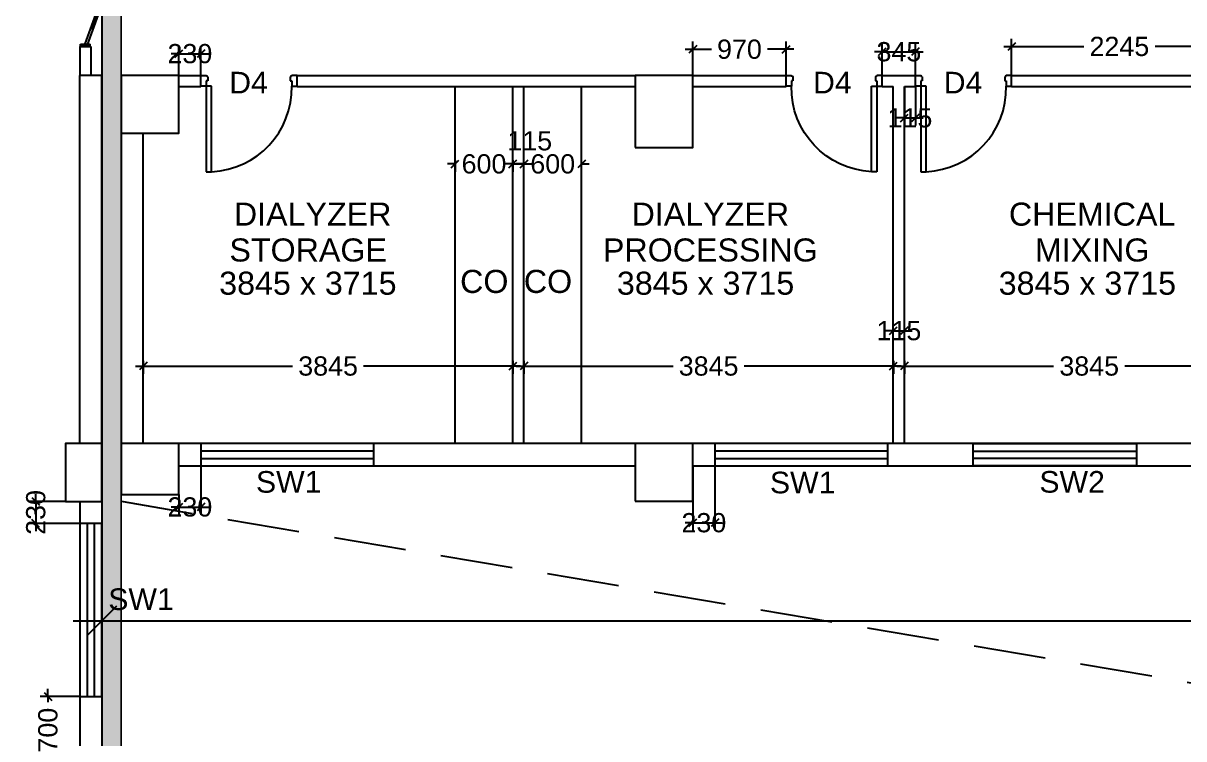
# Model space of a CAD drawing. Extents: x 7620542 to 7843793, y -6476226 to -6093835.
# Drawn here: x 7685470 to 7697545, y -6354381 to -6346936 of the extents above; entities that cross this region are included whole.
import ezdxf
from ezdxf.enums import TextEntityAlignment as Align

# ---------------------------------------------------------------- set-up
doc = ezdxf.new("R2010")
doc.units = 0
doc.header["$LTSCALE"] = 600
doc.header["$MEASUREMENT"] = 0
doc.header["$PDMODE"] = 35
doc.linetypes.add('HIDDEN', pattern=[0.375, 0.25, -0.125])
doc.linetypes.add('HIDDEN2', pattern=[0.1875, 0.125, -0.0625])
doc.layers.get('0').update_dxf_attribs({"linetype": 'CONTINUOUS'})
doc.layers.get('Defpoints').update_dxf_attribs({"linetype": 'CONTINUOUS'})
for name, color, linetype in [('Counter', 7, 'CONTINUOUS'), ('DIMEN', 5, 'CONTINUOUS'), ('DOOR', 32, 'CONTINUOUS'), ('Duct', 8, 'CONTINUOUS'), ('Exp.Joint', 104, 'CONTINUOUS'), ('joinery', 7, 'CONTINUOUS'), ('LA-column', 3, 'CONTINUOUS'), ('Room Dim', 1, 'CONTINUOUS'), ('TEXT', 6, 'CONTINUOUS'), ('Walls', 7, 'CONTINUOUS'), ('WIN', 151, 'CONTINUOUS'), ('Working Dim', 5, 'CONTINUOUS')]:
    doc.layers.add(name, color=color, linetype=linetype)
doc.styles.add('ari', font='arial.ttf')
doc.styles.add('ARIAL', font='arial.ttf')
doc.styles.get("Standard").update_dxf_attribs({"font": 'romans.shx'})
doc.dimstyles.new('int. dim', dxfattribs={"dimtxt": 450, "dimasz": 80, "dimexe": 80, "dimexo": 0, "dimgap": 70, "dimtad": 0, "dimdec": 0, "dimzin": 12, "dimdsep": 46, "dimtxsty": 'ari', "dimblk": 'OBLIQUE', "dimcen": 2, "dimdle": 80, "dimclrd": 256, "dimclre": 256, "dimclrt": 6, "dimadec": 0, "dimazin": 0, "dimtfac": 1, "dimtdec": 0, "dimtix": 1, "dimtmove": 2, "dimatfit": 3, "dimfxl": 1, "dimtolj": 1, "dimtzin": 0, "dimlwd": -1, "dimlwe": -1, "dimarcsym": 0})
doc.dimstyles.new('STANDARD$0', dxfattribs={"dimscale": 0, "dimtxt": 150, "dimasz": 125, "dimexe": 0.75, "dimexo": 1, "dimgap": 25, "dimtad": 1, "dimdec": 0, "dimdsep": 46, "dimtxsty": 'Standard', "dimblk1": 'DOT', "dimblk2": 'DOT', "dimsah": 1, "dimcen": 2.5, "dimclrd": 1, "dimclre": 1, "dimclrt": 3, "dimadec": 0, "dimazin": 0, "dimtfac": 1, "dimtdec": 0, "dimtmove": 0, "dimatfit": 3, "dimldrblk": 'DOT', "dimfxl": 1, "dimtolj": 1, "dimtzin": 0, "dimarcsym": 0})

# ---------------------------------------------------------------- blocks, each defined once
blk = doc.blocks.new('Z$W@#5624')
at = {"layer": 'DOOR'}
for p, q in [((19, 470), (840, 769)), ((28, 446), (849, 745)), ((188, 518), (680, 697)), ((676, 709), (685, 685)), ((0, 400), (0, 499)), ((0, 499), (25, 499)), ((25, 400), (25, 499)), ((183, 529), (192, 506)), ((1798, 499), (1773, 499)), ((1773, 400), (1773, 499)), ((1798, 400), (1798, 499)), ((0, 400), (25, 400)), ((19, 470), (28, 446)), ((1770, 453), (949, 154)), ((1779, 429), (957, 130)), ((1610, 381), (1117, 202)), ((1614, 369), (1606, 393)), ((1779, 429), (1770, 453)), ((1798, 400), (1773, 400)), ((1113, 214), (1122, 190))]:
    blk.add_line(p, q, dxfattribs=at)
at = {"layer": 'DOOR', "color": 145}
for centre, start_param, end_param in [((0, 449), 2.617994, 3.665191), ((1798, 449), -0.523599, 0.523599)]:
    blk.add_ellipse(centre, major_axis=(-899, 0), ratio=1, start_param=start_param, end_param=end_param, dxfattribs=at)
blk = doc.blocks.new('1000')
at = {"layer": 'DOOR'}
for p, q in [((0, -100), (0, 0)), ((0, 0), (50, 0)), ((50, -100), (0, -100)), ((50, 0), (50, -2)), ((63, -49), (50, -49)), ((50, -49), (50, -100)), ((50, -100), (50, -901)), ((100, -100), (50, -100)), ((63, -13), (61, -13)), ((63, -13), (63, -49)), ((100, -901), (100, -100)), ((837, -13), (837, -49)), ((837, -13), (839, -13)), ((837, -49), (850, -49)), ((850, 0), (850, -2)), ((900, 0), (850, 0)), ((850, -49), (850, -100)), ((850, -100), (900, -100)), ((900, -100), (900, 0)), ((50, -901), (100, -901))]:
    blk.add_line(p, q, dxfattribs=at)
for centre, major_axis, start_param, end_param in [((50, -13), (-7.95, 7.95), 3.926991, 5.497787), ((850, -13), (7.95, 7.95), 0.785398, 2.356194)]:
    blk.add_ellipse(centre, major_axis=major_axis, ratio=1, start_param=start_param, end_param=end_param, dxfattribs=at)
at = {"layer": 'DOOR', "color": 145}
blk.add_ellipse((64, -115), major_axis=(-520, 590), ratio=1, start_param=2.464943, end_param=4.009476, dxfattribs=at)
blk = doc.blocks.new('_Oblique')
at = {"color": 0, "linetype": 'ByBlock', "lineweight": -2}
blk.add_line((-0.5, -0.5), (0.5, 0.5), dxfattribs=at)
blk = doc.blocks.new('*D829')
at = {"layer": 'Defpoints', "color": 0, "transparency": 16777216}
for p in [(7686289, -6352150, 11182), (7716549, -6352162, 5), (7716549, -6353152)]:
    blk.add_point(p, dxfattribs=at)
at = {"layer": 'DIMEN', "color": 8, "transparency": 16777216}
for p, q in [((7686289, -6352150), (7686289, -6353452)), ((7716549, -6352162), (7716549, -6353452)), ((7685989, -6353152), (7700290, -6353152)), ((7716849, -6353152), (7702548, -6353152))]:
    blk.add_line(p, q, dxfattribs=at)
at = {"layer": 'DIMEN', "color": 8, "transparency": 16777216, "xscale": 300, "yscale": 300, "zscale": 300, "rotation": 180}
blk.add_blockref('_Oblique', (7686289, -6353152), dxfattribs=at)
at = {"layer": 'DIMEN', "color": 8, "transparency": 16777216, "xscale": 300, "yscale": 300, "zscale": 300}
blk.add_blockref('_Oblique', (7716549, -6353152), dxfattribs=at)
at = {"layer": 'DIMEN', "color": 7, "transparency": 16777216, "insert": (7701419, -6353152), "char_height": 500, "attachment_point": 5, "style": 'ari'}
blk.add_mtext('\\A1;30.26m', dxfattribs=at)
blk = doc.blocks.new('*D1682')
at = {"layer": 'Defpoints', "color": 0, "transparency": 16777216}
for p in [(7687319, -6351540), (7687089, -6351841, 11177), (7687319, -6351970)]:
    blk.add_point(p, dxfattribs=at)
at = {"layer": 'Working Dim', "transparency": 16777216}
for p, q in [((7687319, -6351540), (7687319, -6352050)), ((7687089, -6351841), (7687089, -6352050)), ((7687089, -6351970), (7687009, -6351970)), ((7687089, -6351970), (7687319, -6351970)), ((7687319, -6351970), (7687399, -6351970))]:
    blk.add_line(p, q, dxfattribs=at)
at = {"layer": 'Working Dim', "transparency": 16777216, "xscale": 80, "yscale": 80, "zscale": 80}
blk.add_blockref('_Oblique', (7687089, -6351970), dxfattribs=at)
at = {"layer": 'Working Dim', "transparency": 16777216, "xscale": 80, "yscale": 80, "zscale": 80, "rotation": 180}
blk.add_blockref('_Oblique', (7687319, -6351970), dxfattribs=at)
at = {"layer": 'Working Dim', "color": 6, "transparency": 16777216, "insert": (7687204, -6351970), "char_height": 200, "attachment_point": 5, "style": 'ari'}
blk.add_mtext('\\A1;230', dxfattribs=at)
blk = doc.blocks.new('*D1683')
at = {"layer": 'Defpoints', "color": 0, "transparency": 16777216}
for p in [(7692437, -6351540, 4), (7692667, -6351540), (7692667, -6352134)]:
    blk.add_point(p, dxfattribs=at)
at = {"layer": 'Working Dim', "transparency": 16777216}
for p, q in [((7692437, -6351540), (7692437, -6352214)), ((7692667, -6351540), (7692667, -6352214)), ((7692437, -6352134), (7692357, -6352134)), ((7692437, -6352134), (7692667, -6352134)), ((7692667, -6352134), (7692747, -6352134))]:
    blk.add_line(p, q, dxfattribs=at)
at = {"layer": 'Working Dim', "transparency": 16777216, "xscale": 80, "yscale": 80, "zscale": 80}
blk.add_blockref('_Oblique', (7692437, -6352134), dxfattribs=at)
at = {"layer": 'Working Dim', "transparency": 16777216, "xscale": 80, "yscale": 80, "zscale": 80, "rotation": 180}
blk.add_blockref('_Oblique', (7692667, -6352134), dxfattribs=at)
at = {"layer": 'Working Dim', "color": 6, "transparency": 16777216, "insert": (7692552, -6352134), "char_height": 200, "attachment_point": 5, "style": 'ari'}
blk.add_mtext('\\A1;230', dxfattribs=at)
blk = doc.blocks.new('*D1690')
at = {"layer": 'Defpoints', "color": 0, "transparency": 16777216}
for p in [(7687319, -6347254), (7687089, -6347480), (7687319, -6347480)]:
    blk.add_point(p, dxfattribs=at)
at = {"layer": 'Working Dim', "transparency": 16777216}
for p, q in [((7687089, -6347480), (7687089, -6347174)), ((7687319, -6347480), (7687319, -6347174)), ((7687089, -6347254), (7687009, -6347254)), ((7687089, -6347254), (7687319, -6347254)), ((7687319, -6347254), (7687399, -6347254))]:
    blk.add_line(p, q, dxfattribs=at)
at = {"layer": 'Working Dim', "transparency": 16777216, "xscale": 80, "yscale": 80, "zscale": 80}
blk.add_blockref('_Oblique', (7687089, -6347254), dxfattribs=at)
at = {"layer": 'Working Dim', "transparency": 16777216, "xscale": 80, "yscale": 80, "zscale": 80, "rotation": 180}
blk.add_blockref('_Oblique', (7687319, -6347254), dxfattribs=at)
at = {"layer": 'Working Dim', "color": 6, "transparency": 16777216, "insert": (7687204, -6347254), "char_height": 200, "attachment_point": 5, "style": 'ari'}
blk.add_mtext('\\A1;230', dxfattribs=at)
blk = doc.blocks.new('*D1691')
at = {"layer": 'Defpoints', "color": 0, "transparency": 16777216}
for p in [(7693408, -6347208), (7692437, -6347480, 4), (7693408, -6347480)]:
    blk.add_point(p, dxfattribs=at)
at = {"layer": 'Working Dim', "transparency": 16777216}
for p, q in [((7692357, -6347208), (7692632, -6347208)), ((7692437, -6347480), (7692437, -6347128)), ((7693488, -6347208), (7693213, -6347208)), ((7693408, -6347480), (7693408, -6347128))]:
    blk.add_line(p, q, dxfattribs=at)
at = {"layer": 'Working Dim', "transparency": 16777216, "xscale": 80, "yscale": 80, "zscale": 80, "rotation": 180}
blk.add_blockref('_Oblique', (7692437, -6347208), dxfattribs=at)
at = {"layer": 'Working Dim', "transparency": 16777216, "xscale": 80, "yscale": 80, "zscale": 80}
blk.add_blockref('_Oblique', (7693408, -6347208), dxfattribs=at)
at = {"layer": 'Working Dim', "color": 6, "transparency": 16777216, "insert": (7692922, -6347208), "char_height": 200, "attachment_point": 5, "style": 'ari'}
blk.add_mtext('\\A1;970', dxfattribs=at)
blk = doc.blocks.new('*D1740')
at = {"layer": 'Defpoints', "color": 0, "transparency": 16777216}
for p in [(7685909, -6351911, 11177), (7685601, -6352141), (7686059, -6352141)]:
    blk.add_point(p, dxfattribs=at)
at = {"layer": 'Working Dim', "transparency": 16777216}
for p, q in [((7685601, -6351911), (7685601, -6351831)), ((7685909, -6351911), (7685521, -6351911)), ((7685601, -6351911), (7685601, -6352141)), ((7686059, -6352141), (7685521, -6352141)), ((7685601, -6352141), (7685601, -6352221))]:
    blk.add_line(p, q, dxfattribs=at)
at = {"layer": 'Working Dim', "transparency": 16777216, "xscale": 80, "yscale": 80, "zscale": 80}
for p, rotation in [((7685601, -6351911), 270), ((7685601, -6352141), 90)]:
    blk.add_blockref('_Oblique', p, dxfattribs=dict(at, rotation=rotation))
at = {"layer": 'Working Dim', "color": 6, "transparency": 16777216, "insert": (7685601, -6352026), "char_height": 200, "attachment_point": 5, "rotation": 90, "style": 'ari'}
blk.add_mtext('\\A1;230', dxfattribs=at)
blk = doc.blocks.new('*D1741')
at = {"layer": 'Defpoints', "color": 0, "transparency": 16777216}
for p in [(7686059, -6353941), (7685727, -6354641), (7686059, -6354641)]:
    blk.add_point(p, dxfattribs=at)
at = {"layer": 'Working Dim', "transparency": 16777216}
for p, q in [((7685727, -6353941), (7685727, -6353861)), ((7686059, -6353941), (7685647, -6353941)), ((7685727, -6353941), (7685727, -6354001)), ((7685727, -6354641), (7685727, -6354580)), ((7686059, -6354641), (7685647, -6354641)), ((7685727, -6354641), (7685727, -6354721))]:
    blk.add_line(p, q, dxfattribs=at)
at = {"layer": 'Working Dim', "transparency": 16777216, "xscale": 80, "yscale": 80, "zscale": 80}
for p, rotation in [((7685727, -6353941), 270), ((7685727, -6354641), 90)]:
    blk.add_blockref('_Oblique', p, dxfattribs=dict(at, rotation=rotation))
at = {"layer": 'Working Dim', "color": 6, "transparency": 16777216, "insert": (7685727, -6354291), "char_height": 200, "attachment_point": 5, "rotation": 90, "style": 'ari'}
blk.add_mtext('\\A1;700', dxfattribs=at)
blk = doc.blocks.new('*D2119')
at = {"layer": 'Defpoints', "color": 0, "transparency": 16777216}
for p in [(7686719, -6350449), (7690565, -6350449), (7690565, -6350504)]:
    blk.add_point(p, dxfattribs=at)
at = {"layer": 'Working Dim', "transparency": 16777216}
for p, q in [((7686639, -6350504), (7688272, -6350504)), ((7686719, -6350449), (7686719, -6350584)), ((7690645, -6350504), (7689011, -6350504)), ((7690565, -6350449), (7690565, -6350584))]:
    blk.add_line(p, q, dxfattribs=at)
at = {"layer": 'Working Dim', "transparency": 16777216, "xscale": 80, "yscale": 80, "zscale": 80, "rotation": 180}
blk.add_blockref('_Oblique', (7686719, -6350504), dxfattribs=at)
at = {"layer": 'Working Dim', "transparency": 16777216, "xscale": 80, "yscale": 80, "zscale": 80}
blk.add_blockref('_Oblique', (7690565, -6350504), dxfattribs=at)
at = {"layer": 'Working Dim', "color": 6, "transparency": 16777216, "insert": (7688642, -6350504), "char_height": 200, "attachment_point": 5, "style": 'ari'}
blk.add_mtext('\\A1;3845', dxfattribs=at)
blk = doc.blocks.new('*D2120')
at = {"layer": 'Defpoints', "color": 0, "transparency": 16777216}
for p in [(7690679, -6350449), (7694524, -6350449), (7694524, -6350504)]:
    blk.add_point(p, dxfattribs=at)
at = {"layer": 'Working Dim', "transparency": 16777216}
for p, q in [((7690599, -6350504), (7692232, -6350504)), ((7690679, -6350449), (7690679, -6350584)), ((7694604, -6350504), (7692971, -6350504)), ((7694524, -6350449), (7694524, -6350584))]:
    blk.add_line(p, q, dxfattribs=at)
at = {"layer": 'Working Dim', "transparency": 16777216, "xscale": 80, "yscale": 80, "zscale": 80, "rotation": 180}
blk.add_blockref('_Oblique', (7690679, -6350504), dxfattribs=at)
at = {"layer": 'Working Dim', "transparency": 16777216, "xscale": 80, "yscale": 80, "zscale": 80}
blk.add_blockref('_Oblique', (7694524, -6350504), dxfattribs=at)
at = {"layer": 'Working Dim', "color": 6, "transparency": 16777216, "insert": (7692601, -6350504), "char_height": 200, "attachment_point": 5, "style": 'ari'}
blk.add_mtext('\\A1;3845', dxfattribs=at)
blk = doc.blocks.new('*D2121')
at = {"layer": 'Defpoints', "color": 0, "transparency": 16777216}
for p in [(7694638, -6350449), (7698484, -6350449), (7698484, -6350504)]:
    blk.add_point(p, dxfattribs=at)
at = {"layer": 'Working Dim', "transparency": 16777216}
for p, q in [((7694558, -6350504), (7696191, -6350504)), ((7694638, -6350449), (7694638, -6350584)), ((7698564, -6350504), (7696930, -6350504)), ((7698484, -6350449), (7698484, -6350584))]:
    blk.add_line(p, q, dxfattribs=at)
at = {"layer": 'Working Dim', "transparency": 16777216, "xscale": 80, "yscale": 80, "zscale": 80, "rotation": 180}
blk.add_blockref('_Oblique', (7694638, -6350504), dxfattribs=at)
at = {"layer": 'Working Dim', "transparency": 16777216, "xscale": 80, "yscale": 80, "zscale": 80}
blk.add_blockref('_Oblique', (7698484, -6350504), dxfattribs=at)
at = {"layer": 'Working Dim', "color": 6, "transparency": 16777216, "insert": (7696561, -6350504), "char_height": 200, "attachment_point": 5, "style": 'ari'}
blk.add_mtext('\\A1;3845', dxfattribs=at)
blk = doc.blocks.new('*D2158')
at = {"layer": 'Defpoints', "color": 0, "transparency": 16777216}
for p in [(7694753, -6347234), (7694408, -6347480), (7694753, -6347480)]:
    blk.add_point(p, dxfattribs=at)
at = {"layer": 'Working Dim', "transparency": 16777216}
for p, q in [((7694408, -6347234), (7694328, -6347234)), ((7694408, -6347480), (7694408, -6347154)), ((7694408, -6347234), (7694753, -6347234)), ((7694753, -6347480), (7694753, -6347154)), ((7694753, -6347234), (7694833, -6347234))]:
    blk.add_line(p, q, dxfattribs=at)
at = {"layer": 'Working Dim', "transparency": 16777216, "xscale": 80, "yscale": 80, "zscale": 80}
blk.add_blockref('_Oblique', (7694408, -6347234), dxfattribs=at)
at = {"layer": 'Working Dim', "transparency": 16777216, "xscale": 80, "yscale": 80, "zscale": 80, "rotation": 180}
blk.add_blockref('_Oblique', (7694753, -6347234), dxfattribs=at)
at = {"layer": 'Working Dim', "color": 6, "transparency": 16777216, "insert": (7694581, -6347234), "char_height": 200, "attachment_point": 5, "style": 'ari'}
blk.add_mtext('\\A1;345', dxfattribs=at)
blk = doc.blocks.new('*D2159')
at = {"layer": 'Defpoints', "color": 0, "transparency": 16777216}
for p in [(7694638, -6347595), (7694753, -6347595), (7694753, -6347922)]:
    blk.add_point(p, dxfattribs=at)
at = {"layer": 'Working Dim', "transparency": 16777216}
for p, q in [((7694638, -6347595), (7694638, -6348002)), ((7694753, -6347595), (7694753, -6348002)), ((7694638, -6347922), (7694558, -6347922)), ((7694638, -6347922), (7694753, -6347922)), ((7694753, -6347922), (7694833, -6347922))]:
    blk.add_line(p, q, dxfattribs=at)
at = {"layer": 'Working Dim', "transparency": 16777216, "xscale": 80, "yscale": 80, "zscale": 80}
blk.add_blockref('_Oblique', (7694638, -6347922), dxfattribs=at)
at = {"layer": 'Working Dim', "transparency": 16777216, "xscale": 80, "yscale": 80, "zscale": 80, "rotation": 180}
blk.add_blockref('_Oblique', (7694753, -6347922), dxfattribs=at)
at = {"layer": 'Working Dim', "color": 6, "transparency": 16777216, "insert": (7694696, -6347922), "char_height": 200, "attachment_point": 5, "style": 'ari'}
blk.add_mtext('\\A1;115', dxfattribs=at)
blk = doc.blocks.new('*D2160')
at = {"layer": 'Defpoints', "color": 0, "transparency": 16777216}
for p in [(7695753, -6347179), (7695753, -6347480), (7697997, -6347480, 5)]:
    blk.add_point(p, dxfattribs=at)
at = {"layer": 'Working Dim', "transparency": 16777216}
for p, q in [((7695753, -6347480), (7695753, -6347099)), ((7697997, -6347480), (7697997, -6347099)), ((7695673, -6347179), (7696504, -6347179)), ((7698077, -6347179), (7697246, -6347179))]:
    blk.add_line(p, q, dxfattribs=at)
at = {"layer": 'Working Dim', "transparency": 16777216, "xscale": 80, "yscale": 80, "zscale": 80, "rotation": 180}
blk.add_blockref('_Oblique', (7695753, -6347179), dxfattribs=at)
at = {"layer": 'Working Dim', "transparency": 16777216, "xscale": 80, "yscale": 80, "zscale": 80}
blk.add_blockref('_Oblique', (7697997, -6347179), dxfattribs=at)
at = {"layer": 'Working Dim', "color": 6, "transparency": 16777216, "insert": (7696875, -6347179), "char_height": 200, "attachment_point": 5, "style": 'ari'}
blk.add_mtext('\\A1;2245', dxfattribs=at)
blk = doc.blocks.new('*D2161')
at = {"layer": 'Defpoints', "color": 0, "transparency": 16777216}
for p in [(7689964, -6348362), (7690564, -6348362), (7690564, -6348401)]:
    blk.add_point(p, dxfattribs=at)
at = {"layer": 'Working Dim', "transparency": 16777216}
for p, q in [((7689964, -6348401), (7689884, -6348401)), ((7689964, -6348362), (7689964, -6348481)), ((7689964, -6348401), (7689972, -6348401)), ((7690564, -6348401), (7690555, -6348401)), ((7690564, -6348362), (7690564, -6348481)), ((7690564, -6348401), (7690644, -6348401))]:
    blk.add_line(p, q, dxfattribs=at)
at = {"layer": 'Working Dim', "transparency": 16777216, "xscale": 80, "yscale": 80, "zscale": 80}
blk.add_blockref('_Oblique', (7689964, -6348401), dxfattribs=at)
at = {"layer": 'Working Dim', "transparency": 16777216, "xscale": 80, "yscale": 80, "zscale": 80, "rotation": 180}
blk.add_blockref('_Oblique', (7690564, -6348401), dxfattribs=at)
at = {"layer": 'Working Dim', "color": 6, "transparency": 16777216, "insert": (7690264, -6348401), "char_height": 200, "attachment_point": 5, "style": 'ari'}
blk.add_mtext('\\A1;600', dxfattribs=at)
blk = doc.blocks.new('*D2162')
at = {"layer": 'Defpoints', "color": 0, "transparency": 16777216}
for p in [(7690564, -6348362), (7690679, -6348401), (7690679, -6348483)]:
    blk.add_point(p, dxfattribs=at)
at = {"layer": 'Working Dim', "transparency": 16777216}
for p, q in [((7690679, -6348483), (7690679, -6348321)), ((7690564, -6348401), (7690484, -6348401)), ((7690564, -6348362), (7690564, -6348481)), ((7690564, -6348401), (7690679, -6348401)), ((7690679, -6348401), (7690759, -6348401))]:
    blk.add_line(p, q, dxfattribs=at)
at = {"layer": 'Working Dim', "transparency": 16777216, "xscale": 80, "yscale": 80, "zscale": 80}
blk.add_blockref('_Oblique', (7690564, -6348401), dxfattribs=at)
at = {"layer": 'Working Dim', "transparency": 16777216, "xscale": 80, "yscale": 80, "zscale": 80, "rotation": 180}
blk.add_blockref('_Oblique', (7690679, -6348401), dxfattribs=at)
at = {"layer": 'Working Dim', "color": 6, "transparency": 16777216, "insert": (7690740, -6348161), "char_height": 200, "attachment_point": 5, "style": 'ari'}
blk.add_mtext('\\A1;115', dxfattribs=at)
blk = doc.blocks.new('*D2163')
at = {"layer": 'Defpoints', "color": 0, "transparency": 16777216}
for p in [(7691279, -6348401), (7690679, -6348483), (7691279, -6348483)]:
    blk.add_point(p, dxfattribs=at)
at = {"layer": 'Working Dim', "transparency": 16777216}
for p, q in [((7690679, -6348483), (7690679, -6348321)), ((7691279, -6348483), (7691279, -6348321)), ((7690679, -6348401), (7690599, -6348401)), ((7690679, -6348401), (7690687, -6348401)), ((7691279, -6348401), (7691270, -6348401)), ((7691279, -6348401), (7691359, -6348401))]:
    blk.add_line(p, q, dxfattribs=at)
at = {"layer": 'Working Dim', "transparency": 16777216, "xscale": 80, "yscale": 80, "zscale": 80}
blk.add_blockref('_Oblique', (7690679, -6348401), dxfattribs=at)
at = {"layer": 'Working Dim', "transparency": 16777216, "xscale": 80, "yscale": 80, "zscale": 80, "rotation": 180}
blk.add_blockref('_Oblique', (7691279, -6348401), dxfattribs=at)
at = {"layer": 'Working Dim', "color": 6, "transparency": 16777216, "insert": (7690979, -6348401), "char_height": 200, "attachment_point": 5, "style": 'ari'}
blk.add_mtext('\\A1;600', dxfattribs=at)
blk = doc.blocks.new('*D2164')
at = {"layer": 'Defpoints', "color": 0, "transparency": 16777216}
for p in [(7694523, -6350136), (7694638, -6350136), (7694638, -6350136)]:
    blk.add_point(p, dxfattribs=at)
at = {"layer": 'Working Dim', "transparency": 16777216}
for p, q in [((7694523, -6350136), (7694443, -6350136)), ((7694523, -6350136), (7694523, -6350056)), ((7694523, -6350136), (7694638, -6350136)), ((7694638, -6350136), (7694638, -6350056)), ((7694638, -6350136), (7694718, -6350136))]:
    blk.add_line(p, q, dxfattribs=at)
at = {"layer": 'Working Dim', "transparency": 16777216, "xscale": 80, "yscale": 80, "zscale": 80}
blk.add_blockref('_Oblique', (7694523, -6350136), dxfattribs=at)
at = {"layer": 'Working Dim', "transparency": 16777216, "xscale": 80, "yscale": 80, "zscale": 80, "rotation": 180}
blk.add_blockref('_Oblique', (7694638, -6350136), dxfattribs=at)
at = {"layer": 'Working Dim', "color": 6, "transparency": 16777216, "insert": (7694581, -6350136), "char_height": 200, "attachment_point": 5, "style": 'ari'}
blk.add_mtext('\\A1;115', dxfattribs=at)

msp = doc.modelspace()

# ---------------------------------------------------------------- hatches: boundary and pattern name
at = {"layer": 'Exp.Joint', "linetype": 'HIDDEN'}
msp.add_hatch(color=256, dxfattribs=at).paths.add_polyline_path([(7686489.139, -6334860.673), (7686289.139, -6334860.673), (7686289.139, -6455862.509), (7686489.139, -6455862.509)])

# ---------------------------------------------------------------- linework, layer by layer
at = {"layer": 'Duct', "color": 8, "linetype": 'HIDDEN2', "ltscale": 10}
msp.add_line((7686489.054, -6351910.436, -14.83), (7715969.054, -6356906.506, -14.83), dxfattribs=at)
at = {"layer": 'Exp.Joint', "linetype": 'HIDDEN', "const_width": 20, "elevation": -9.884}
msp.add_lwpolyline([(7686489.139, -6334860.673), (7686289.139, -6334860.673), (7686289.139, -6455862.509), (7686489.139, -6455862.509)], close=True, dxfattribs=at)
at = {"layer": 'LA-column', "color": 2}
for points, elevation in [([(7686489.144, -6348080.251), (7687089.144, -6348080.251), (7687089.144, -6347480.251), (7686489.144, -6347480.251)], -13.799), ([(7691836.648, -6348230.251), (7692436.648, -6348230.251), (7692436.648, -6347480.251), (7691836.648, -6347480.251)], -10.349), ([(7686289.144, -6351910.538), (7686289.144, -6351310.538), (7685909.144, -6351310.538), (7685909.144, -6351910.538)], 11162.021), ([(7686489.144, -6351840.538), (7687089.144, -6351840.538), (7687089.144, -6351310.538), (7686489.144, -6351310.538)], 11162.021), ([(7691836.648, -6351910.251), (7692436.648, -6351910.251), (7692436.648, -6351310.251), (7691836.648, -6351310.251)], -10.349)]:
    msp.add_lwpolyline(points, close=True, dxfattribs=dict(at, elevation=elevation))
at = {"layer": 'Walls', "linetype": 'Continuous'}
for p, q in [((7686174.054, -6347180.321, -14.83), (7686059.054, -6347180.321, -14.83)), ((7686059.054, -6347180.321, -14.83), (7686059.054, -6347480.321, -14.83)), ((7686174.054, -6347180.321, -14.83), (7686174.054, -6347480.321, -14.83)), ((7686059.124, -6351310.538, -14.83), (7686059.136, -6347480.25, -14.83)), ((7686289.124, -6351310.538, -14.83), (7686289.136, -6347480.251, -14.83)), ((7687089.144, -6347480.407, -14.83), (7687319.057, -6347480.407, -14.83)), ((7687319.057, -6347595.407, -14.83), (7687319.057, -6347480.407, -14.83)), ((7688319.057, -6347480.407, -14.83), (7691836.552, -6347480.407, -14.83)), ((7688319.057, -6347595.407, -14.83), (7688319.057, -6347480.407, -14.83)), ((7692436.648, -6347480.407, -14.83), (7693408.049, -6347480.407, -14.83)), ((7694408.049, -6347480.407, -14.83), (7694753.05, -6347480.407, -14.83)), ((7694753.05, -6347595.407, -14.83), (7694753.05, -6347480.407, -14.83)), ((7695753.05, -6347480.408, -14.83), (7697997.144, -6347480.407, -14.83)), ((7695753.05, -6347595.408, -14.83), (7695753.05, -6347480.407, -14.83)), ((7687089.144, -6347595.407, -14.83), (7687319.057, -6347595.407, -14.83)), ((7688319.057, -6347595.407, -14.83), (7691836.552, -6347595.407, -14.83)), ((7695753.05, -6347595.408, -14.83), (7697997.144, -6347595.407, -14.83)), ((7686489.054, -6348080.251, -14.83), (7686489.054, -6351310.321, -14.83)), ((7686719.054, -6351310.318, -14.83), (7686719.054, -6348080.251, -14.83)), ((7691836.553, -6351310.361, -14.83), (7687089.054, -6351310.368, -14.83)), ((7697997.053, -6351310.361, -14.83), (7692436.553, -6351310.318, -14.83)), ((7687089.054, -6351540.368, -14.83), (7691836.553, -6351540.361, -14.83)), ((7692436.553, -6351540.318, -14.83), (7697997.053, -6351540.361, -14.83)), ((7686059.124, -6351910.538, -14.83), (7686059.144, -6358100.366, -14.83)), ((7686289.124, -6351910.538, -14.83), (7686289.144, -6358100.366, -14.83))]:
    msp.add_line(p, q, dxfattribs=at)
at = {"layer": 'Walls'}
msp.add_line((7686289.136, -6347480.251, -14.83), (7686059.136, -6347480.25, -14.83), dxfattribs=at)
at = {"layer": 'Walls', "elevation": -14.83, "flags": 128}
for points in [[(7693408.049, -6347595.406), (7693408.049, -6347480.407)], [(7694408.049, -6347595.406), (7694408.049, -6347480.407)], [(7689963.553, -6351310.362), (7689963.551, -6347595.407)], [(7690563.553, -6351310.362), (7690563.551, -6347595.407)], [(7690678.553, -6351310.362), (7690678.553, -6347595.407)], [(7691278.553, -6351310.362), (7691278.553, -6347595.407)], [(7692436.648, -6347595.406), (7693408.049, -6347595.406)], [(7694408.049, -6347595.406), (7694523.05, -6347595.406)], [(7694523.052, -6351310.334), (7694523.05, -6347595.407)], [(7694638.051, -6347595.406), (7694753.05, -6347595.406)], [(7694638.051, -6351310.335), (7694638.051, -6347595.407)]]:
    msp.add_lwpolyline(points, dxfattribs=at)
at = {"layer": 'WIN', "linetype": 'Continuous', "elevation": -14.83}
for points in [[(7689119.054, -6351540.249), (7689119.054, -6351310.249), (7687319.054, -6351310.249), (7687319.054, -6351540.249)], [(7694466.553, -6351540.318), (7694466.553, -6351310.318), (7692666.553, -6351310.318), (7692666.553, -6351540.318)], [(7695352.053, -6351540.36), (7695352.053, -6351310.36), (7697052.053, -6351310.36), (7697052.053, -6351540.36)], [(7689119.054, -6351463.249), (7689119.054, -6351387.249), (7687319.054, -6351387.249), (7687319.054, -6351463.249)], [(7694466.553, -6351463.318), (7694466.553, -6351387.318), (7692666.553, -6351387.318), (7692666.553, -6351463.318)], [(7695352.053, -6351463.36), (7695352.053, -6351387.36), (7697052.053, -6351387.36), (7697052.053, -6351463.36)], [(7686289.053, -6352140.538), (7686059.053, -6352140.538), (7686059.053, -6353940.538), (7686289.053, -6353940.538)], [(7686212.053, -6352140.538), (7686136.053, -6352140.538), (7686136.053, -6353940.538), (7686212.053, -6353940.538)]]:
    msp.add_lwpolyline(points, close=True, dxfattribs=at)

# ---------------------------------------------------------------- block references
at = {"layer": 'DOOR', "linetype": 'Continuous'}
for name, p, xscale, yscale, zscale, rotation in [('Z$W@#5624', (7685666.554, -6347180.321, -14.83), -1.001247152686119, 1.001247152686119, 1.001247151760859, 270), ('1000', (7687319.057, -6347480.407, -14.83), 1.111111128702789, 1.111111128702789, 1.111111128702789, 1.325483564819879e-05), ('1000', (7694408.049, -6347480.407, -14.83), -1.111111128702789, 1.11111112870276, 1.11111112870279, 359.9999867451644), ('1000', (7694753.05, -6347480.407, -14.83), 1.111111128702789, 1.111111128702789, 1.111111128702789, 1.325483564819879e-05)]:
    msp.add_blockref(name, p, dxfattribs=dict(at, xscale=xscale, yscale=yscale, zscale=zscale, rotation=rotation))

# ---------------------------------------------------------------- texts
at = {"layer": 'Counter', "color": 10, "style": 'ARIAL'}
for p in [(7690015.508, -6349742.579, -14.83), (7690678.553, -6349742.579, -14.83)]:
    msp.add_text('CO', height=240, dxfattribs=at).set_placement(p)
at = {"layer": 'joinery', "style": 'ari'}
for s, p in [('D4', (7687814.279, -6347666.951, -14.83)), ('D4', (7693888.577, -6347666.952, -14.83)), ('D4', (7695248.272, -6347666.952, -14.83)), ('SW1', (7688232.263, -6351820.867, -14.83)), ('SW2', (7696383.325, -6351820.272, -14.83)), ('SW1', (7693579.762, -6351827.286, -14.83)), ('SW1', (7686695.424, -6353041.297, -14.83))]:
    msp.add_text(s, height=225, dxfattribs=at).set_placement(p, align=Align.CENTER)
at = {"layer": 'Room Dim', "style": 'ARIAL'}
for p in [(7688431.548, -6349761.149, -14.83), (7692569.406, -6349761.149, -14.83), (7696542.075, -6349761.149, -14.83)]:
    msp.add_text('3845 x 3715', height=240, dxfattribs=at).set_placement(p, align=Align.CENTER)
at = {"layer": 'TEXT', "color": 7, "style": 'ARIAL'}
for s, p in [('DIALYZER', (7688481.318, -6349042.616, -14.139)), ('DIALYZER', (7692619.176, -6349042.616, -14.139)), ('CHEMICAL', (7696591.846, -6349042.616, -14.139)), ('STORAGE ', (7688481.318, -6349415.616, -14.139)), ('PROCESSING', (7692619.176, -6349415.616, -14.139)), ('MIXING', (7696591.846, -6349415.616, -14.139))]:
    msp.add_text(s, height=240, dxfattribs=at).set_placement(p, align=Align.CENTER)

# ---------------------------------------------------------------- dimensions: what is measured, and where the dimension line sits
at = {"layer": 'DIMEN'}
dim = msp.add_linear_dim(base=(7716549.144, -6353152.299, -14.83), p1=(7686289.053, -6352150.126, 11167.152), p2=(7716549.144, -6352162.443, -9.809), dimstyle='STANDARD$0', override={"dimscale": 1, "dimtxt": 500, "dimasz": 300, "dimexe": 300, "dimexo": 0, "dimgap": 1, "dimtad": 0, "dimdec": 2, "dimlfac": 0.001, "dimzin": 0, "dimpost": 'm', "dimtxsty": 'ari', "dimblk1": 'Oblique', "dimblk2": 'Oblique', "dimcen": 0, "dimdle": 300, "dimclrd": 8, "dimclre": 8, "dimclrt": 7, "dimadec": 2, "dimtdec": 2, "dimtmove": 2, "dimfxl": 0.75, "dimfrac": 1, "dimlwd": 65535, "dimlwe": 65535}, dxfattribs=at)
dim.commit()
dim.dimension.update_dxf_attribs({"geometry": '*D829', "text_midpoint": (7701419.099, -6353152.299, -14.83)})
at = {"layer": 'Working Dim'}
for base, p1, p2, picture, middle in [((7687319.057, -6347254.045, -14.83), (7687089.144, -6347480.407, -14.83), (7687319.057, -6347480.407, -14.83), '*D1690', (7687204.1, -6347254.045, -14.83)), ((7687319.054, -6351970.121, -19.962), (7687089.144, -6351840.538, 11156.89), (7687319.054, -6351540.249, -19.962), '*D1682', (7687204.099, -6351970.121, -19.962)), ((7692666.553, -6352134.49, -19.962), (7692436.648, -6351540.318, -15.48), (7692666.553, -6351540.32, -19.962), '*D1683', (7692551.6, -6352134.49, -19.962))]:
    dim = msp.add_linear_dim(base=base, p1=p1, p2=p2, dimstyle='int. dim', override={"dimtxt": 200, "dimarcsym": 1}, dxfattribs=at)
    dim.commit()
    dim.dimension.update_dxf_attribs({"geometry": picture, "text_midpoint": middle})
dim = msp.add_linear_dim(base=(7693408.049, -6347208.255, -14.83), p1=(7692436.648, -6347480.251, -10.349), p2=(7693408.049, -6347480.252, -14.83), text='970', dimstyle='int. dim', override={"dimtxt": 200, "dimarcsym": 1}, dxfattribs=at)
dim.commit()
dim.dimension.update_dxf_attribs({"geometry": '*D1691', "text_midpoint": (7692922.348, -6347208.255, -14.83)})
at = {"layer": 'Working Dim', "color": 7}
for base, p1, p2, picture, middle in [((7694753.05, -6347233.561, -14.83), (7694408.049, -6347480.407, -14.83), (7694753.05, -6347480.407, -14.83), '*D2158', (7694580.549, -6347233.561, -14.83)), ((7694753.05, -6347922.261, -14.83), (7694638.051, -6347595.407, -14.83), (7694753.05, -6347595.407, -14.83), '*D2159', (7694695.551, -6347922.261, -14.83)), ((7690563.552, -6348400.909, -14.83), (7689963.552, -6348361.596, -14.83), (7690563.552, -6348361.596, -14.83), '*D2161', (7690263.552, -6348400.909, -14.83)), ((7691278.553, -6348400.909, -14.83), (7690678.553, -6348482.502, -14.83), (7691278.553, -6348482.502, -14.83), '*D2163', (7690978.553, -6348400.909, -14.83)), ((7694638.051, -6350135.541, -14.83), (7694523.051, -6350135.541, -14.83), (7694638.051, -6350135.541, -14.83), '*D2164', (7694580.551, -6350135.541, -14.83)), ((7690564.552, -6350503.554, -14.83), (7686719.054, -6350448.771, -14.83), (7690564.552, -6350448.769, -14.83), '*D2119', (7688641.803, -6350503.554, -14.83)), ((7694524.051, -6350503.554, -14.83), (7690678.553, -6350448.771, -14.83), (7694524.051, -6350448.769, -14.83), '*D2120', (7692601.302, -6350503.554, -14.83)), ((7698483.55, -6350503.554, -14.83), (7694638.051, -6350448.771, -14.83), (7698483.55, -6350448.769, -14.83), '*D2121', (7696560.8, -6350503.554, -14.83))]:
    dim = msp.add_linear_dim(base=base, p1=p1, p2=p2, dimstyle='int. dim', override={"dimtxt": 200, "dimarcsym": 1}, dxfattribs=at)
    dim.commit()
    dim.dimension.update_dxf_attribs({"geometry": picture, "text_midpoint": middle})
dim = msp.add_linear_dim(base=(7695753.05, -6347179.5, -14.83), p1=(7697997.144, -6347480.251, -9.508), p2=(7695753.05, -6347480.251, -14.83), text='2245', dimstyle='int. dim', override={"dimtxt": 200, "dimarcsym": 1}, dxfattribs=at)
dim.commit()
dim.dimension.update_dxf_attribs({"geometry": '*D2160', "text_midpoint": (7696875.097, -6347179.5, -14.83)})
dim = msp.add_linear_dim(base=(7690678.553, -6348400.909, -14.83), p1=(7690563.552, -6348361.596, -14.83), p2=(7690678.553, -6348482.502, -14.83), dimstyle='int. dim', override={"dimtxt": 200, "dimarcsym": 1}, dxfattribs=at)
dim.commit()
dim.dimension.update_dxf_attribs({"geometry": '*D2162', "text_midpoint": (7690740.171, -6348160.838, -14.83), "dimtype": 160})
at = {"layer": 'Working Dim'}
for base, p1, p2, picture, middle in [((7685601.088, -6352140.538, -14.83), (7685909.144, -6351910.538, 11162.021), (7686059.124, -6352140.538, -14.83), '*D1740', (7685601.088, -6352025.538, -14.83)), ((7685726.83, -6354640.842, -14.83), (7686059.053, -6353940.538, -14.83), (7686059.139, -6354640.842, -14.83), '*D1741', (7685726.83, -6354290.69, -14.83))]:
    dim = msp.add_linear_dim(base=base, p1=p1, p2=p2, angle=90, dimstyle='int. dim', override={"dimtxt": 200, "dimarcsym": 1}, dxfattribs=at)
    dim.commit()
    dim.dimension.update_dxf_attribs({"geometry": picture, "text_midpoint": middle})

doc.saveas('drawing.dxf')
